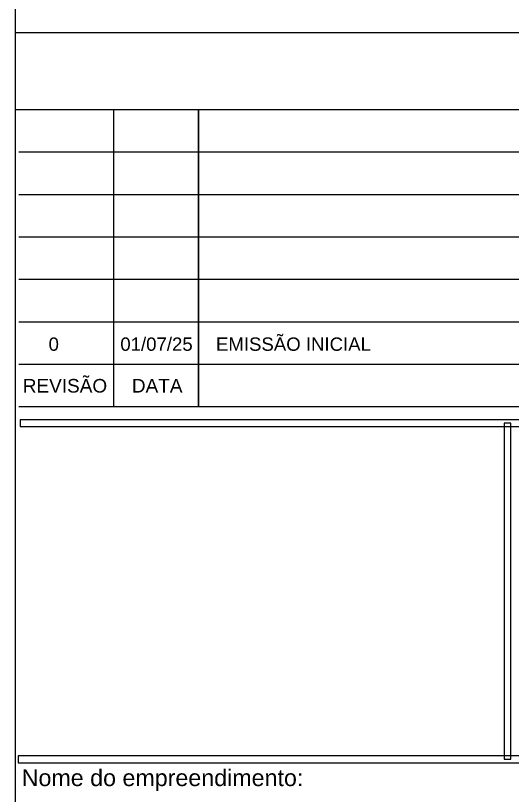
# Model space of a CAD drawing. Extents: x 0 to 13080, y 0 to 6750.
# Drawn here: x 11693 to 12252, y 889 to 1768 of the extents above; entities that cross this region are included whole.
import ezdxf

# ---------------------------------------------------------------- set-up
doc = ezdxf.new("R2010")
doc.units = 0
doc.header["$MEASUREMENT"] = 0
for name, color, linetype in [('MTH-226', 6, 'CONTINUOUS'), ('MTH-230', 1, 'CONTINUOUS'), ('MTH-CARIMBO-TXT2', 1, 'CONTINUOUS'), ('MTH-CARIMBOEFORMATO', 1, 'CONTINUOUS'), ('MTH-PILAR-SEGUE', 5, 'CONTINUOUS'), ('MTH-TXT-NOTAS', 3, 'CONTINUOUS')]:
    doc.layers.add(name, color=color, linetype=linetype)
doc.styles.add('TQS_ARIAL', font='arial.ttf')

msp = doc.modelspace()

# ---------------------------------------------------------------- linework, layer by layer
at = {"layer": 'MTH-226', "linetype": 'Continuous'}
for p, q in [((11692.504945, 1749.106194), (13005.004945, 1749.106194)), ((11692.504952, 1749.106194), (13005.004952, 1749.106194))]:
    msp.add_line(p, q, dxfattribs=at)
at = {"layer": 'MTH-230', "linetype": 'Continuous'}
for q in [(11692.504945, 6675.003475), (11692.504945, 1749.106194)]:
    msp.add_line((11692.504945, 75.003475), q, dxfattribs=at)
at = {"layer": 'MTH-CARIMBO-TXT2', "linetype": 'Continuous'}
for points in [[(11697.603576, 1312.325381), (11697.603576, 1304.631976), (13005.004945, 1304.631976), (13005.004945, 1312.325381), (11697.603576, 1312.325381)], [(12250.652699, 1308.478679), (12242.959294, 1308.478679), (12242.959294, 929.37143), (12250.652699, 929.37143), (12250.652699, 1308.478679)], [(13005.021506, 925.524728), (13005.021506, 933.218132), (11695.51819, 933.218132), (11695.51819, 925.524728), (13005.021506, 925.524728)]]:
    msp.add_lwpolyline(points, dxfattribs=at)
at = {"layer": 'MTH-CARIMBOEFORMATO', "linetype": 'Continuous'}
for p, q in [((11802.855897, 1662.106125), (11802.855897, 1327.237488)), ((11898.53265, 1662.106125), (11898.53265, 1327.237488)), ((11898.53265, 1327.237488), (11898.53265, 1662.106125)), ((11696.215101, 1614.267748), (13005.004945, 1614.267748)), ((11696.215101, 1566.429372), (13005.004945, 1566.429372)), ((11696.215101, 1518.590995), (13005.004945, 1518.590995)), ((11696.215101, 1470.752618), (13005.004945, 1470.752618)), ((11696.215101, 1422.914242), (11898.53265, 1422.914242)), ((11898.53265, 1422.914242), (13005.021506, 1422.914242)), ((11696.215101, 1375.075865), (11898.53265, 1375.075865)), ((11898.53265, 1375.075865), (13005.021506, 1375.075865)), ((11696.215101, 1327.237488), (11898.53265, 1327.237488)), ((11898.53265, 1327.237488), (13005.021506, 1327.237488))]:
    msp.add_line(p, q, dxfattribs=at)
at = {"layer": 'MTH-PILAR-SEGUE', "linetype": 'Continuous'}
msp.add_line((11692.504945, 1662.106125), (13005.004945, 1662.106125), dxfattribs=at)

# ---------------------------------------------------------------- texts
at = {"layer": 'MTH-TXT-NOTAS', "linetype": 'Continuous', "style": 'TQS_ARIAL'}
for s, height, p in [('EMISSÃO INICIAL', 15, (11918.269242, 1390.075865)), ('0', 15, (11729.659374, 1390.075865)), ('01/07/25', 15, (11810.491551, 1390.075865)), ('REVISÃO', 15.308281, (11700.585735, 1342.999531)), ('DATA', 15.308281, (11823.527382, 1342.999531)), ('Nome do empreendimento:', 18.75, (11699.356504, 899.189133))]:
    msp.add_text(s, height=height, dxfattribs=at).set_placement(p)

doc.saveas('drawing.dxf')
